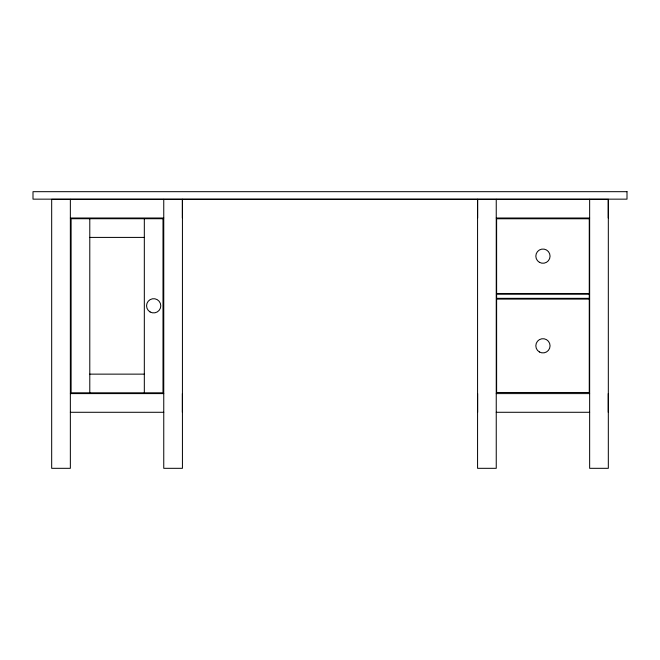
<?xml version="1.0" encoding="UTF-8"?>
<svg xmlns="http://www.w3.org/2000/svg" width="660" height="660" viewBox="0 0 660 660"><rect width="100%" height="100%" fill="white"/><g stroke="black" fill="none" stroke-linecap="round" stroke-linejoin="round"><path stroke-width="0.99" d="M70.356 218.014L163.754 218.014M496.246 218.014L589.644 218.014M89.785 237.41L144.325 237.41M496.617 298.337L589.264 298.337M496.617 299.087L589.264 299.087M89.785 374.137L144.325 374.137M70.356 393.599L163.754 393.599M496.246 393.599L589.644 393.599M70.356 412.286L163.754 412.286M496.246 412.286L589.644 412.286M608.248 199.337L608.248 218.014M608.248 393.599L608.248 412.286M589.644 199.337L589.644 468.319L608.322 468.319L608.322 199.337L51.678 199.337L51.678 468.319L70.356 468.319L70.356 199.337M496.246 199.337L496.246 468.319L477.568 468.319L477.568 199.337M477.642 199.337L477.642 218.014M477.642 393.599L477.642 412.286M182.432 199.337L182.432 468.319L163.754 468.319L163.754 199.337M182.358 199.337L182.358 218.014M182.358 393.599L182.358 412.286M144.325 218.724L144.325 392.815M89.785 218.724L89.785 392.815M627 191.68L33 191.68L33 199.155L627 199.155L627 191.68M163.004 218.724L71.107 218.724L71.107 392.815L163.004 392.815L163.004 218.724M589.264 218.765L496.617 218.765L496.617 293.486L589.264 293.486L589.264 218.765M589.264 294.228L496.617 294.228L496.617 392.486L589.264 392.486L589.264 294.228M150.109 311.965A7.12 7.12 0 0 0 160.784 305.803A7.12 7.12 0 0 0 150.109 299.64A7.12 7.12 0 0 0 150.109 311.965M539.385 351.97A7.12 7.12 0 0 0 550.06 345.807A7.12 7.12 0 0 0 539.385 339.644A7.12 7.12 0 0 0 539.385 351.97M539.385 262.309A7.12 7.12 0 0 0 550.06 256.146A7.12 7.12 0 0 0 539.385 249.983A7.12 7.12 0 0 0 539.385 262.309"/></g></svg>
